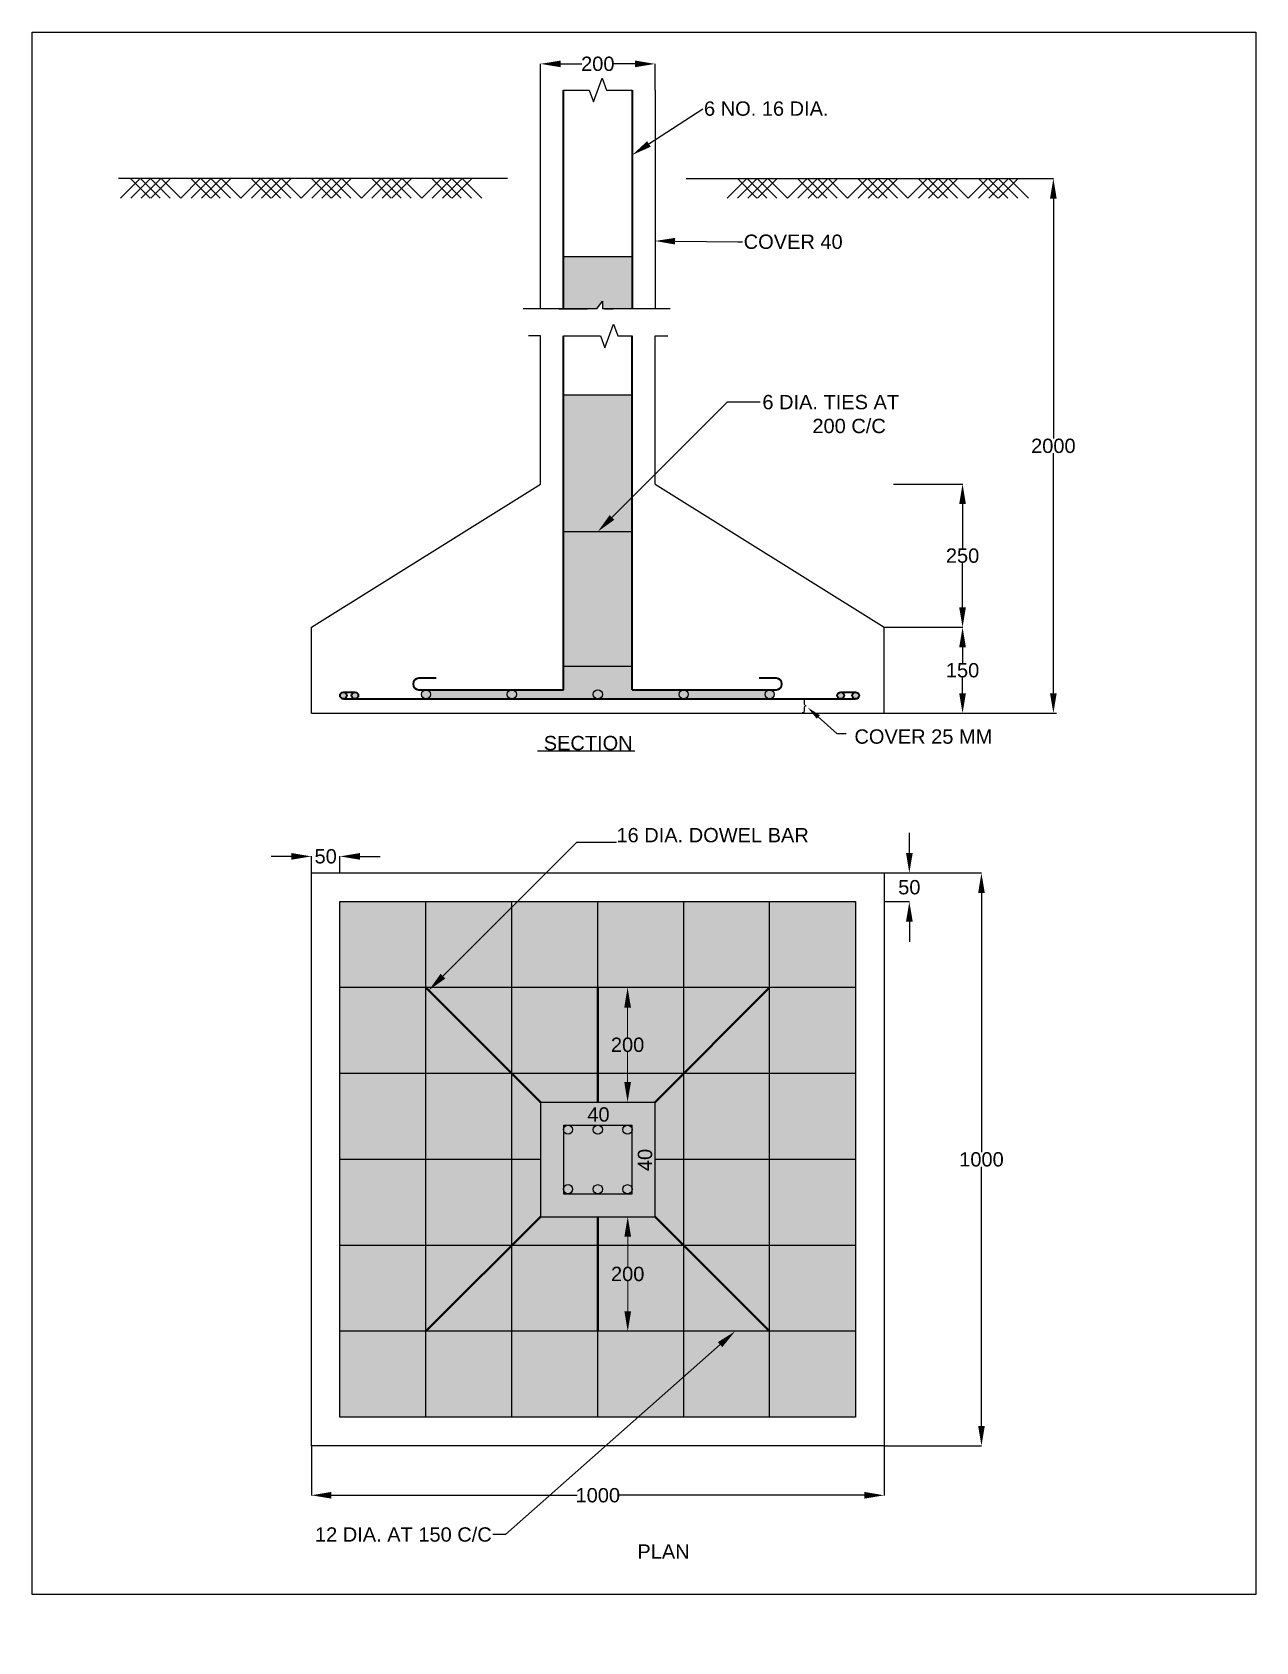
# Model space of a CAD drawing. Header units: millimetres. Extents: x 1688 to 3823, y 131 to 2941.
import ezdxf
from ezdxf import colors
from ezdxf.entities.mleader import LeaderData, LeaderLine
from ezdxf.math import Vec2, Vec3

# ---------------------------------------------------------------- set-up
doc = ezdxf.new("R2010")
doc.units = ezdxf.units.MM
doc.styles.get("Standard").update_dxf_attribs({"font": 'arial.ttf'})
doc.dimstyles.get("Standard").update_dxf_attribs({"dimtxt": 0.18, "dimasz": 4, "dimexe": 0.18, "dimexo": 0.0625, "dimgap": 0.09, "dimtad": 0, "dimtih": 1, "dimtoh": 1, "dimdec": 0, "dimzin": 0, "dimdsep": 46, "dimtxsty": 'Standard', "dimcen": 0.09, "dimadec": 0, "dimazin": 0, "dimtfac": 1, "dimtdec": 0, "dimtofl": 0, "dimtmove": 0, "dimatfit": 3, "dimfxl": 1, "dimtolj": 1, "dimtzin": 0, "dimarcsym": 0})

# ---------------------------------------------------------------- blocks, each defined once
blk = doc.blocks.new('*D1')
at = {"color": 0, "lineweight": -2, "transparency": 16777216}
for p, q in [((3174.9, 1473.1), (3344.7, 1473.1)), ((3344.5, 1438.1), (3344.5, 985.9)), ((3344.5, 508.1), (3344.5, 960.2)), ((3174.9, 473.1), (3344.7, 473.1))]:
    blk.add_line(p, q, dxfattribs=at)
at = {"color": 0, "transparency": 16777216}
for points in [[(3338.7, 1438.1), (3350.3, 1438.1), (3344.5, 1473.1)], [(3338.7, 508.1), (3350.3, 508.1), (3344.5, 473.1)]]:
    blk.add_solid(points, dxfattribs=at)
at = {"layer": 'Defpoints', "color": 0, "transparency": 16777216}
for p in [(3174.8, 1473.1), (3174.8, 473.1), (3344.5, 473.1)]:
    blk.add_point(p, dxfattribs=at)
at = {"color": 0, "transparency": 16777216, "insert": (3344.5, 973.1), "char_height": 25, "attachment_point": 5}
blk.add_mtext('\\A1;1000', dxfattribs=at)
blk = doc.blocks.new('*D2')
at = {"color": 0, "lineweight": -2, "transparency": 16777216}
for p, q in [((2174.8, 473), (2174.8, 386.8)), ((3174.8, 473), (3174.8, 386.8)), ((2209.8, 386.9), (2638.6, 386.9)), ((3139.8, 386.9), (2711, 386.9))]:
    blk.add_line(p, q, dxfattribs=at)
at = {"color": 0, "transparency": 16777216}
for points in [[(2209.8, 392.8), (2209.8, 381.1), (2174.8, 386.9)], [(3139.8, 392.8), (3139.8, 381.1), (3174.8, 386.9)]]:
    blk.add_solid(points, dxfattribs=at)
at = {"layer": 'Defpoints', "color": 0, "transparency": 16777216}
for p in [(2174.8, 473.1), (3174.8, 473.1), (3174.8, 386.9)]:
    blk.add_point(p, dxfattribs=at)
at = {"color": 0, "transparency": 16777216, "insert": (2674.8, 386.9), "char_height": 25, "attachment_point": 5}
blk.add_mtext('\\A1;1000', dxfattribs=at)
blk = doc.blocks.new('*D3')
at = {"color": 0, "lineweight": -2, "transparency": 16777216}
for p, q in [((2725.9, 1273.1), (2727, 1273.1)), ((2725.9, 1073.1), (2727, 1073.1))]:
    blk.add_line(p, q, dxfattribs=at)
at = {"color": 0, "lineweight": 13, "transparency": 16777216}
for p, q in [((2726.8, 1238.1), (2726.8, 1185.9)), ((2726.8, 1108.1), (2726.8, 1160.2))]:
    blk.add_line(p, q, dxfattribs=at)
at = {"color": 0, "transparency": 16777216}
for points in [[(2721, 1238.1), (2732.7, 1238.1), (2726.8, 1273.1)], [(2721, 1108.1), (2732.7, 1108.1), (2726.8, 1073.1)]]:
    blk.add_solid(points, dxfattribs=at)
at = {"layer": 'Defpoints', "color": 0, "transparency": 16777216}
for p in [(2725.8, 1273.1), (2725.8, 1073.1), (2726.8, 1073.1)]:
    blk.add_point(p, dxfattribs=at)
at = {"color": 0, "transparency": 16777216, "insert": (2726.8, 1173.1), "char_height": 25, "attachment_point": 5}
blk.add_mtext('\\A1;200', dxfattribs=at)
blk = doc.blocks.new('*D4')
at = {"color": 0, "lineweight": -2, "transparency": 16777216}
for p, q in [((2727.1, 873.1), (2727.2, 873.1)), ((2727.1, 673.1), (2727.2, 673.1))]:
    blk.add_line(p, q, dxfattribs=at)
at = {"color": 0, "lineweight": 13, "transparency": 16777216}
for p, q in [((2727, 838.1), (2727, 785.9)), ((2727, 708.1), (2727, 760.2))]:
    blk.add_line(p, q, dxfattribs=at)
at = {"color": 0, "transparency": 16777216}
for points in [[(2721.2, 838.1), (2732.9, 838.1), (2727, 873.1)], [(2721.2, 708.1), (2732.9, 708.1), (2727, 673.1)]]:
    blk.add_solid(points, dxfattribs=at)
at = {"layer": 'Defpoints', "color": 0, "transparency": 16777216}
for p in [(2727, 873.1), (2727, 673.1), (2727, 673.1)]:
    blk.add_point(p, dxfattribs=at)
at = {"color": 0, "transparency": 16777216, "insert": (2727, 773.1), "char_height": 25, "attachment_point": 5}
blk.add_mtext('\\A1;200', dxfattribs=at)
blk = doc.blocks.new('*D5')
at = {"color": 0, "lineweight": -2, "transparency": 16777216}
for p, q in [((2139.8, 1502), (2104.8, 1502)), ((2174.8, 1473.1), (2174.8, 1502.2)), ((2224.8, 1473.1), (2224.8, 1502.2)), ((2259.8, 1502), (2294.8, 1502))]:
    blk.add_line(p, q, dxfattribs=at)
at = {"color": 0, "transparency": 16777216}
for points in [[(2139.8, 1507.9), (2139.8, 1496.2), (2174.8, 1502)], [(2259.8, 1507.9), (2259.8, 1496.2), (2224.8, 1502)]]:
    blk.add_solid(points, dxfattribs=at)
at = {"layer": 'Defpoints', "color": 0, "transparency": 16777216}
for p in [(2224.8, 1502), (2174.8, 1473.1), (2224.8, 1473.1)]:
    blk.add_point(p, dxfattribs=at)
at = {"color": 0, "transparency": 16777216, "insert": (2199.8, 1502), "char_height": 25, "attachment_point": 5}
blk.add_mtext('\\A1;50', dxfattribs=at)
blk = doc.blocks.new('*D6')
at = {"color": 0, "lineweight": -2, "transparency": 16777216}
for p, q in [((3218.6, 1508.1), (3218.6, 1543.1)), ((3174.9, 1473.1), (3218.8, 1473.1)), ((3174.9, 1423.1), (3218.8, 1423.1)), ((3218.6, 1388.1), (3218.6, 1353.1))]:
    blk.add_line(p, q, dxfattribs=at)
at = {"color": 0, "transparency": 16777216}
for points in [[(3212.8, 1508.1), (3224.5, 1508.1), (3218.6, 1473.1)], [(3212.8, 1388.1), (3224.5, 1388.1), (3218.6, 1423.1)]]:
    blk.add_solid(points, dxfattribs=at)
at = {"layer": 'Defpoints', "color": 0, "transparency": 16777216}
for p in [(3174.8, 1473.1), (3174.8, 1423.1), (3218.6, 1423.1)]:
    blk.add_point(p, dxfattribs=at)
at = {"color": 0, "transparency": 16777216, "insert": (3218.6, 1448.1), "char_height": 25, "attachment_point": 5}
blk.add_mtext('\\A1;50', dxfattribs=at)
blk = doc.blocks.new('*D10')
at = {"color": 0, "lineweight": -2, "transparency": 16777216}
for p, q in [((2574.8, 2839.5), (2574.8, 2885.4)), ((2609.8, 2885.2), (2646.9, 2885.2)), ((2739.8, 2885.2), (2702.7, 2885.2)), ((2774.8, 2839.5), (2774.8, 2885.4))]:
    blk.add_line(p, q, dxfattribs=at)
at = {"color": 0, "transparency": 16777216}
for points in [[(2609.8, 2891), (2609.8, 2879.4), (2574.8, 2885.2)], [(2739.8, 2891), (2739.8, 2879.4), (2774.8, 2885.2)]]:
    blk.add_solid(points, dxfattribs=at)
at = {"layer": 'Defpoints', "color": 0, "transparency": 16777216}
for p in [(2774.8, 2885.2), (2574.8, 2839.4), (2774.8, 2839.4)]:
    blk.add_point(p, dxfattribs=at)
at = {"color": 0, "transparency": 16777216, "insert": (2674.8, 2885.2), "char_height": 25, "attachment_point": 5}
blk.add_mtext('\\A1;200', dxfattribs=at)
blk = doc.blocks.new('*D11')
at = {"color": 0, "lineweight": -2, "transparency": 16777216}
for p, q in [((3174.9, 1901.8), (3311.7, 1901.8)), ((3311.5, 1866.8), (3311.5, 1839.6)), ((3311.5, 1786.8), (3311.5, 1813.9)), ((3174.9, 1751.8), (3311.7, 1751.8))]:
    blk.add_line(p, q, dxfattribs=at)
at = {"color": 0, "transparency": 16777216}
for points in [[(3305.6, 1866.8), (3317.3, 1866.8), (3311.5, 1901.8)], [(3305.6, 1786.8), (3317.3, 1786.8), (3311.5, 1751.8)]]:
    blk.add_solid(points, dxfattribs=at)
at = {"layer": 'Defpoints', "color": 0, "transparency": 16777216}
for p in [(3174.8, 1901.8), (3311.5, 1901.8), (3174.8, 1751.8)]:
    blk.add_point(p, dxfattribs=at)
at = {"color": 0, "transparency": 16777216, "insert": (3311.5, 1826.8), "char_height": 25, "attachment_point": 5}
blk.add_mtext('\\A1;150', dxfattribs=at)
blk = doc.blocks.new('*D12')
at = {"color": 0, "lineweight": -2, "transparency": 16777216}
for p, q in [((3190.9, 2151.8), (3311.7, 2151.8)), ((3311.5, 2116.8), (3311.5, 2039.6)), ((3311.5, 1936.8), (3311.5, 2013.9)), ((3174.9, 1901.8), (3311.7, 1901.8))]:
    blk.add_line(p, q, dxfattribs=at)
at = {"color": 0, "transparency": 16777216}
for points in [[(3305.6, 2116.8), (3317.3, 2116.8), (3311.5, 2151.8)], [(3305.6, 1936.8), (3317.3, 1936.8), (3311.5, 1901.8)]]:
    blk.add_solid(points, dxfattribs=at)
at = {"layer": 'Defpoints', "color": 0, "transparency": 16777216}
for p in [(3190.8, 2151.8), (3311.5, 2151.8), (3174.8, 1901.8)]:
    blk.add_point(p, dxfattribs=at)
at = {"color": 0, "transparency": 16777216, "insert": (3311.5, 2026.8), "char_height": 25, "attachment_point": 5}
blk.add_mtext('\\A1;250', dxfattribs=at)
blk = doc.blocks.new('*D13')
at = {"color": 0, "lineweight": -2, "transparency": 16777216}
for p, q in [((3470, 2685), (3470.1, 2685)), ((3470, 2650), (3470, 2231.2)), ((3470, 1786.8), (3470, 2205.5)), ((3470, 1751.8), (3470.1, 1751.8))]:
    blk.add_line(p, q, dxfattribs=at)
at = {"color": 0, "transparency": 16777216}
for points in [[(3464.1, 2650), (3475.8, 2650), (3470, 2685)], [(3464.1, 1786.8), (3475.8, 1786.8), (3470, 1751.8)]]:
    blk.add_solid(points, dxfattribs=at)
at = {"layer": 'Defpoints', "color": 0, "transparency": 16777216}
for p in [(3470, 2685), (3470, 1751.8), (3470, 1751.8)]:
    blk.add_point(p, dxfattribs=at)
at = {"color": 0, "transparency": 16777216, "insert": (3470, 2218.4), "char_height": 25, "attachment_point": 5}
blk.add_mtext('\\A1;2000', dxfattribs=at)

msp = doc.modelspace()

# ---------------------------------------------------------------- hatches: boundary and pattern name
at = {"transparency": 33554470}
h = msp.add_hatch(color=9, dxfattribs=at)
h.dxf.hatch_style = 1
h.paths.add_polyline_path([(2734.8, 2549.2), (2614.8, 2549.2), (2614.8, 2457.6), (2656.6, 2457.6), (2673, 2457.6), (2683.2, 2471.1), (2683.2, 2457.6), (2734.8, 2457.6)])
h.paths.add_polyline_path([(2734.8, 2068.8), (2614.8, 2068.8), (2614.8, 1833.9), (2734.8, 1833.9)])
h.paths.add_polyline_path([(2734.8, 1833.9), (2614.8, 1833.9), (2614.8, 1792.8), (2524.8, 1792.8), (2524.8, 1776.8), (2824.8, 1776.8), (2824.8, 1792.8), (2734.8, 1792.8)])
h.paths.add_polyline_path([(2524.8, 1792.8), (2374.8, 1792.8), (2374.8, 1776.8), (2524.8, 1776.8)])
h.paths.add_polyline_path([(2974.8, 1792.8), (2824.8, 1792.8), (2824.8, 1776.8), (2974.8, 1776.8)])
h.paths.add_polyline_path([(3025.3, 1776.8), (3043.7, 1776.8), (3043.7, 1786.2), (3025.3, 1786.2)], flags=0)
at = {"transparency": 33554483}
h = msp.add_hatch(color=8, dxfattribs=at)
h.dxf.hatch_style = 1
h.paths.add_polyline_path([(2734.8, 2307.7), (2614.8, 2307.7), (2614.8, 2068.8), (2734.8, 2068.8)])
h.paths.add_polyline_path([(2734.8, 2549.2), (2614.8, 2549.2), (2614.8, 2457.6), (2673, 2457.6), (2683.2, 2471.1), (2683.2, 2457.6), (2734.8, 2457.6)])
h.paths.add_polyline_path([(2734.8, 2068.8), (2614.8, 2068.8), (2614.8, 1833.9), (2734.8, 1833.9)])
h.paths.add_polyline_path([(2734.8, 1833.9), (2614.8, 1833.9), (2614.8, 1792.8), (2524.8, 1792.8, -0.414214), (2532.8, 1784.8, -0.414214), (2524.8, 1776.8), (2674.8, 1776.8, -0.414214), (2666.8, 1784.8, -1), (2682.8, 1784.8, -0.414214), (2674.8, 1776.8), (2824.8, 1776.8, -0.414214), (2816.8, 1784.8, -0.414214), (2824.8, 1792.8), (2734.8, 1792.8)])
h.paths.add_polyline_path([(2966.8, 1784.8, -0.414214), (2974.8, 1792.8), (2824.8, 1792.8, -0.414214), (2832.8, 1784.8, -0.414214), (2824.8, 1776.8), (2974.8, 1776.8, -0.414214)])
h.paths.add_polyline_path([(2524.8, 1792.8), (2374.8, 1792.8, -0.414214), (2382.8, 1784.8, -0.414214), (2374.8, 1776.8), (2524.8, 1776.8, -0.414214), (2516.8, 1784.8, -0.414214)])
h = msp.add_hatch(color=8, dxfattribs=at)
h.dxf.hatch_style = 1
h.paths.add_polyline_path([(2734.8, 2307.7), (2614.8, 2307.7), (2614.8, 2068.8), (2734.8, 2068.8)])
at = {"lineweight": 35, "transparency": 33554687}
h = msp.add_hatch(color=7, dxfattribs=at)
h.dxf.hatch_style = 1
h.paths.add_polyline_path([(3092.8, 1782.8, 1), (3104.8, 1782.8, 1)])
h.paths.add_polyline_path([(3118.8, 1782.8, 1), (3130.8, 1782.8, 1)])
h.paths.add_polyline_path([(2244.8, 1782.8, 1), (2256.8, 1782.8, 1)])
h.paths.add_polyline_path([(2224.9, 1782.8, 1), (2236.9, 1782.8, 1)])
at = {"transparency": 33554687}
h = msp.add_hatch(color=256, dxfattribs=at)
h.dxf.hatch_style = 1
h.paths.add_polyline_path([(2614.9, 1025.1, 1), (2630.9, 1025.1, 1)])
h.paths.add_polyline_path([(2666.8, 1025.1, 1), (2682.8, 1025.1, 1)])
h.paths.add_polyline_path([(2718.6, 1025.1, 1), (2734.6, 1025.1, 1)])
h.paths.add_polyline_path([(2718.7, 921.1, 1), (2734.7, 921.1, 1)])
h.paths.add_polyline_path([(2666.8, 921.1, 1), (2682.8, 921.1, 1)])
h.paths.add_polyline_path([(2630.8, 921.2, 1), (2614.8, 921.2, 1)])
h.paths.add_polyline_path([(2682.8, 1784.8, 1), (2666.8, 1784.8, 1)])
h.paths.add_polyline_path([(2832.8, 1784.8, 1), (2816.8, 1784.8, 1)])
h.paths.add_polyline_path([(2966.8, 1784.8, 1), (2982.8, 1784.8, 1)])
h.paths.add_polyline_path([(2516.8, 1784.8, 1), (2532.8, 1784.8, 1)])
h.paths.add_polyline_path([(2366.8, 1784.8, 1), (2382.8, 1784.8, 1)])
at = {"transparency": 33554483}
h = msp.add_hatch(color=9, dxfattribs=at)
h.dxf.hatch_style = 1
h.paths.add_polyline_path([(2374.8, 1423.1), (2224.8, 1423.1), (2224.8, 1273.1), (2374.8, 1273.1)])
h.paths.add_polyline_path([(2524.8, 1423.1), (2374.8, 1423.1), (2374.8, 1273.1), (2524.8, 1273.1)])
h.paths.add_polyline_path([(2674.8, 1423.1), (2534.6, 1423.1), (2524.8, 1413.3), (2524.8, 1273.1), (2674.8, 1273.1)])
h.paths.add_polyline_path([(2824.8, 1423.1), (2674.8, 1423.1), (2674.8, 1273.1), (2824.8, 1273.1)])
h.paths.add_polyline_path([(2974.8, 1423.1), (2824.8, 1423.1), (2824.8, 1273.1), (2974.8, 1273.1)])
h.paths.add_polyline_path([(3124.8, 1423.1), (2974.8, 1423.1), (2974.8, 1273.1), (3124.8, 1273.1)])
h.paths.add_polyline_path([(3124.8, 1273.1), (2974.8, 1273.1), (2974.8, 1123.1), (3124.8, 1123.1)])
h.paths.add_polyline_path([(2974.8, 1273.1), (2824.8, 1123.1), (2974.8, 1123.1)], flags=17)
h.paths.add_polyline_path([(2974.8, 1273.1), (2824.8, 1273.1), (2824.8, 1123.1)])
h.paths.add_polyline_path([(2824.8, 1273.1), (2674.8, 1273.1), (2674.8, 1123.1), (2824.8, 1123.1)])
h.paths.add_polyline_path([(2674.8, 1273.1), (2524.8, 1273.1), (2524.8, 1123.1), (2674.8, 1123.1)])
h.paths.add_polyline_path([(2524.8, 1273.1), (2374.8, 1273.1), (2524.8, 1123.1)], flags=17)
h.paths.add_polyline_path([(2374.8, 1273.1), (2374.8, 1123.1), (2524.8, 1123.1)], flags=17)
h.paths.add_polyline_path([(2374.8, 1273.1), (2224.8, 1273.1), (2224.8, 1123.1), (2374.8, 1123.1)])
h.paths.add_polyline_path([(2374.8, 1123.1), (2224.8, 1123.1), (2224.8, 973.1), (2374.8, 973.1)])
h.paths.add_polyline_path([(2524.8, 1123.1), (2374.8, 1123.1), (2374.8, 973.1), (2524.8, 973.1)])
h.paths.add_polyline_path([(2574.8, 1073.1), (2524.8, 1123.1), (2524.8, 973.1), (2574.8, 973.1)])
h.paths.add_polyline_path([(2674.8, 1123.1), (2524.8, 1123.1), (2574.8, 1073.1), (2674.8, 1073.1)])
h.paths.add_polyline_path([(2774.8, 1073.1), (2574.8, 1073.1), (2574.8, 973.1), (2574.8, 873.1), (2774.8, 873.1)])
h.paths.add_polyline_path([(2734.8, 1033.1), (2734.8, 913.1), (2614.8, 913.1), (2614.8, 1033.1)], flags=0)
h.paths.add_polyline_path([(2734.8, 1033.1), (2614.8, 1033.1), (2614.8, 913.1), (2734.8, 913.1)], flags=16)
h.paths.add_polyline_path([(2824.8, 1123.1), (2774.8, 1073.1), (2774.8, 973.1), (2824.8, 973.1)])
h.paths.add_polyline_path([(2974.8, 1123.1), (2824.8, 1123.1), (2824.8, 973.1), (2974.8, 973.1)])
h.paths.add_polyline_path([(3124.8, 1123.1), (2974.8, 1123.1), (2974.8, 973.1), (3124.8, 973.1)])
h.paths.add_polyline_path([(3124.8, 973.1), (2974.8, 973.1), (2974.8, 823.1), (3124.8, 823.1)])
h.paths.add_polyline_path([(2974.8, 973.1), (2824.8, 973.1), (2824.8, 823.1), (2974.8, 823.1)])
h.paths.add_polyline_path([(2824.8, 973.1), (2774.8, 973.1), (2774.8, 873.1), (2824.8, 823.1)])
h.paths.add_polyline_path([(2774.8, 873.1), (2674.8, 873.1), (2674.8, 823.1), (2824.8, 823.1)])
h.paths.add_polyline_path([(2824.8, 1123.1), (2674.8, 1123.1), (2674.8, 1073.1), (2774.8, 1073.1)])
h.paths.add_polyline_path([(2574.8, 973.1), (2524.8, 973.1), (2524.8, 823.1), (2574.8, 873.1)])
h.paths.add_polyline_path([(2674.8, 873.1), (2574.8, 873.1), (2524.8, 823.1), (2674.8, 823.1)])
h.paths.add_polyline_path([(2524.8, 973.1), (2374.8, 973.1), (2374.8, 823.1), (2524.8, 823.1)])
h.paths.add_polyline_path([(2374.8, 973.1), (2224.8, 973.1), (2224.8, 823.1), (2374.8, 823.1)])
h.paths.add_polyline_path([(2374.8, 823.1), (2224.8, 823.1), (2224.8, 673.1), (2374.8, 673.1)])
h.paths.add_polyline_path([(2374.8, 673.1), (2224.8, 673.1), (2224.8, 523.1), (2374.8, 523.1)])
h.paths.add_polyline_path([(2524.8, 673.1), (2374.8, 673.1), (2374.8, 523.1), (2524.8, 523.1)])
h.paths.add_polyline_path([(2524.8, 823.1), (2374.8, 673.1), (2524.8, 673.1)], flags=17)
h.paths.add_polyline_path([(2524.8, 823.1), (2374.8, 823.1), (2374.8, 673.1)])
h.paths.add_polyline_path([(2674.8, 823.1), (2524.8, 823.1), (2524.8, 673.1), (2674.8, 673.1)])
h.paths.add_polyline_path([(2674.8, 673.1), (2524.8, 673.1), (2524.8, 523.1), (2674.8, 523.1)])
h.paths.add_polyline_path([(2824.8, 823.1), (2674.8, 823.1), (2674.8, 673.1), (2824.8, 673.1)])
h.paths.add_polyline_path([(2824.8, 673.1), (2674.8, 673.1), (2674.8, 523.1), (2745.1, 523.1), (2824.8, 593.7)])
h.paths.add_polyline_path([(2974.8, 673.1), (2824.8, 673.1), (2824.8, 593.7), (2824.8, 523.1), (2974.8, 523.1)])
h.paths.add_polyline_path([(2824.8, 593.7), (2745.1, 523.1), (2824.8, 523.1)], flags=0)
h.paths.add_polyline_path([(2824.8, 823.1), (2824.8, 673.1), (2974.8, 673.1)], flags=17)
h.paths.add_polyline_path([(2974.8, 823.1), (2824.8, 823.1), (2974.8, 673.1)])
h.paths.add_polyline_path([(3124.8, 823.1), (2974.8, 823.1), (2974.8, 673.1), (3124.8, 673.1)])
h.paths.add_polyline_path([(3124.8, 673.1), (2974.8, 673.1), (2974.8, 523.1), (3124.8, 523.1)])
h = msp.add_hatch(color=9, dxfattribs=at)
h.dxf.hatch_style = 1
h.paths.add_polyline_path([(2824.8, 593.7), (2745.1, 523.1), (2824.8, 523.1)])
h.paths.add_polyline_path([(2734.8, 1033.1), (2614.8, 1033.1), (2614.8, 913.1), (2734.8, 913.1)])
h = msp.add_hatch(color=8, dxfattribs=at)
h.dxf.hatch_style = 1
h.paths.add_polyline_path([(2718.6, 1025.1, -0.414214), (2726.6, 1033.1), (2674.8, 1033.1, -0.414214), (2682.8, 1025.1, -1), (2666.8, 1025.1, -0.414214), (2674.8, 1033.1), (2622.9, 1033.1, -0.414214), (2630.9, 1025.1, -1), (2614.9, 1025.1), (2614.8, 921.2, -0.999522), (2630.8, 921.2, -0.414214), (2622.8, 913.2), (2673.9, 913.1, -0.382681), (2666.8, 921.1, -1), (2682.8, 921.1, -0.414214), (2674.8, 913.1), (2726.7, 913.1, -0.414214), (2718.7, 921.1, -1), (2734.7, 921.1), (2734.6, 1025.1, -0.999744)])

# ---------------------------------------------------------------- linework, layer by layer
for p, q in [((2574.8, 2457.6), (2574.8, 2839.4)), ((2774.8, 2839.4), (2774.8, 2457.6)), ((2517.3, 2685), (1838.2, 2685)), ((1875.8, 2685), (1841.6, 2650.7)), ((1859.4, 2685), (1893.6, 2650.7)), ((1894.2, 2685), (1859.9, 2650.7)), ((1876.4, 2685), (1910.7, 2650.7)), ((1911.9, 2685), (1877.6, 2650.7)), ((1894.2, 2685), (1928.4, 2650.7)), ((1928.9, 2685), (1894.7, 2650.7)), ((1912.5, 2685), (1946.7, 2650.7)), ((1981, 2685), (1946.7, 2650.7)), ((1964.5, 2685), (1998.8, 2650.7)), ((1999.3, 2685), (1965.1, 2650.7)), ((1981.6, 2685), (2015.8, 2650.7)), ((2017.1, 2685), (1982.8, 2650.7)), ((1999.3, 2685), (2033.6, 2650.7)), ((2034.1, 2685), (1999.8, 2650.7)), ((2017.6, 2685), (2051.9, 2650.7)), ((2086.2, 2685), (2051.9, 2650.7)), ((2069.7, 2685), (2104, 2650.7)), ((2104.5, 2685), (2070.2, 2650.7)), ((2086.8, 2685), (2121, 2650.7)), ((2122.2, 2685), (2088, 2650.7)), ((2104.5, 2685), (2138.8, 2650.7)), ((2139.3, 2685), (2105, 2650.7)), ((2122.8, 2685), (2157.1, 2650.7)), ((2191.3, 2685), (2157.1, 2650.7)), ((2174.9, 2685), (2209.2, 2650.7)), ((2209.7, 2685), (2175.4, 2650.7)), ((2191.9, 2685), (2226.2, 2650.7)), ((2227.4, 2685), (2193.2, 2650.7)), ((2209.7, 2685), (2243.9, 2650.7)), ((2244.5, 2685), (2210.2, 2650.7)), ((2228, 2685), (2262.3, 2650.7)), ((2296.5, 2685), (2262.3, 2650.7)), ((2280.1, 2685), (2314.3, 2650.7)), ((2314.8, 2685), (2280.6, 2650.7)), ((2297.1, 2685), (2331.4, 2650.7)), ((2332.6, 2685), (2298.3, 2650.7)), ((2314.8, 2685), (2349.1, 2650.7)), ((2349.6, 2685), (2315.4, 2650.7)), ((2333.2, 2685), (2367.4, 2650.7)), ((2401.7, 2685), (2367.4, 2650.7)), ((2385.2, 2685), (2419.5, 2650.7)), ((2420, 2685), (2385.8, 2650.7)), ((2402.3, 2685), (2436.5, 2650.7)), ((2437.8, 2685), (2403.5, 2650.7)), ((2420, 2685), (2454.3, 2650.7)), ((2454.8, 2685), (2420.5, 2650.7)), ((2438.3, 2685), (2472.6, 2650.7)), ((2829.1, 2685), (3470, 2685)), ((2934.8, 2685), (2900.6, 2650.7)), ((2918.4, 2685), (2952.6, 2650.7)), ((2953.2, 2685), (2918.9, 2650.7)), ((2935.4, 2685), (2969.7, 2650.7)), ((2970.9, 2685), (2936.6, 2650.7)), ((2953.2, 2685), (2987.4, 2650.7)), ((2987.9, 2685), (2953.7, 2650.7)), ((2971.5, 2685), (3005.7, 2650.7)), ((3040, 2685), (3005.7, 2650.7)), ((3023.5, 2685), (3057.8, 2650.7)), ((3058.3, 2685), (3024.1, 2650.7)), ((3040.6, 2685), (3074.8, 2650.7)), ((3076.1, 2685), (3041.8, 2650.7)), ((3058.3, 2685), (3092.6, 2650.7)), ((3093.1, 2685), (3058.8, 2650.7)), ((3076.7, 2685), (3110.9, 2650.7)), ((3145.2, 2685), (3110.9, 2650.7)), ((3128.7, 2685), (3163, 2650.7)), ((3163.5, 2685), (3129.2, 2650.7)), ((3145.8, 2685), (3180, 2650.7)), ((3181.2, 2685), (3147, 2650.7)), ((3163.5, 2685), (3197.8, 2650.7)), ((3198.3, 2685), (3164, 2650.7)), ((3181.8, 2685), (3216.1, 2650.7)), ((3250.4, 2685), (3216.1, 2650.7)), ((3233.9, 2685), (3268.2, 2650.7)), ((3268.7, 2685), (3234.4, 2650.7)), ((3250.9, 2685), (3285.2, 2650.7)), ((3286.4, 2685), (3252.2, 2650.7)), ((3268.7, 2685), (3302.9, 2650.7)), ((3303.5, 2685), (3269.2, 2650.7)), ((3287, 2685), (3321.3, 2650.7)), ((3355.5, 2685), (3321.3, 2650.7)), ((3339.1, 2685), (3373.3, 2650.7)), ((3373.8, 2685), (3339.6, 2650.7)), ((3356.1, 2685), (3390.4, 2650.7)), ((3391.6, 2685), (3357.3, 2650.7)), ((3373.8, 2685), (3408.1, 2650.7)), ((3408.6, 2685), (3374.4, 2650.7)), ((3392.2, 2685), (3426.4, 2650.7)), ((2614.8, 2549.2), (2734.8, 2549.2)), ((2673, 2457.6), (2544.6, 2457.6)), ((2673, 2457.6), (2683.2, 2471.1)), ((2683.2, 2471.1), (2683.2, 2457.6)), ((2801.3, 2457.6), (2683.2, 2457.6)), ((2574.8, 2410.4), (2553.6, 2410.4)), ((2574.8, 2151.8), (2574.8, 2410.4)), ((2774.8, 2410.4), (2797.3, 2410.4)), ((2774.8, 2151.8), (2774.8, 2410.4)), ((2614.8, 2307.7), (2734.8, 2307.7)), ((2174.8, 1901.8), (2574.8, 2151.8)), ((2774.8, 2151.8), (3174.8, 1901.8)), ((2614.8, 2068.8), (2734.8, 2068.8)), ((2174.8, 1751.8), (2174.8, 1901.8)), ((3174.8, 1751.8), (3174.8, 1901.8)), ((2614.8, 1833.9), (2734.8, 1833.9)), ((2174.8, 1751.8), (3174.8, 1751.8)), ((3311.7, 1751.8), (3475.7, 1751.8)), ((3092.2, 1716.5), (3108.4, 1716.5)), ((2569.3, 1686.4), (2739.5, 1686.4)), ((2224.8, 1423.1), (3124.8, 1423.1)), ((2224.8, 523.1), (2224.8, 1423.1)), ((2374.8, 523.1), (2374.8, 1423.1)), ((2524.8, 523.1), (2524.8, 1423.1)), ((2674.8, 1273.1), (2674.8, 1423.1)), ((2824.8, 523.1), (2824.8, 1423.1)), ((2974.8, 523.1), (2974.8, 1423.1)), ((3124.8, 1423.1), (3124.8, 523.1)), ((3124.8, 1273.1), (2224.8, 1273.1)), ((3124.8, 1123.1), (2224.8, 1123.1)), ((2574.8, 1073.1), (2574.8, 873.1)), ((2574.8, 1073.1), (2774.8, 1073.1)), ((2774.8, 873.1), (2774.8, 1073.1)), ((2614.8, 1033.1), (2614.8, 913.1)), ((2614.8, 1033.1), (2734.8, 1033.1)), ((2734.8, 913.1), (2734.8, 1033.1)), ((2574.8, 973.1), (2224.8, 973.1)), ((3124.8, 973.1), (2774.8, 973.1)), ((2614.8, 913.1), (2734.8, 913.1)), ((2574.8, 873.1), (2774.8, 873.1)), ((3124.8, 823.1), (2224.8, 823.1)), ((3124.8, 823.1), (2224.8, 823.1)), ((3124.8, 673.1), (2224.8, 673.1)), ((2674.8, 523.1), (2674.8, 673.1)), ((3124.8, 523.1), (2224.8, 523.1))]:
    msp.add_line(p, q)
at = {"lineweight": 35}
for p, q in [((2614.8, 2457.6), (2614.8, 2839.4)), ((2734.8, 2839.4), (2734.8, 2457.6)), ((2614.8, 1792.8), (2614.8, 2410.4)), ((2734.8, 1792.8), (2734.8, 2410.4)), ((2392.4, 1812.8), (2362.3, 1812.8)), ((2986.3, 1812.8), (2956.2, 1812.8)), ((2230.9, 1788.8), (2250.8, 1788.8)), ((2230.9, 1776.8), (3124.8, 1776.8)), ((2362.3, 1792.8), (2614.8, 1792.8)), ((2734.8, 1792.8), (2986.3, 1792.8)), ((3098.8, 1788.8), (3124.8, 1788.8))]:
    msp.add_line(p, q, dxfattribs=at)
at = {"linetype": 'Continuous'}
for p, q in [((2607.6, 2457.6), (2656.6, 2457.6)), ((2686.6, 2457.6), (2701.6, 2457.6))]:
    msp.add_line(p, q, dxfattribs=at)
at = {"lineweight": 40}
for p, q in [((2574.8, 1073.1), (2374.8, 1273.1)), ((2674.8, 1273.1), (2674.8, 1073.1)), ((2774.8, 1073.1), (2974.8, 1273.1)), ((2574.8, 873.1), (2374.8, 673.1)), ((2674.8, 673.1), (2674.8, 873.1)), ((2774.8, 873.1), (2974.8, 673.1))]:
    msp.add_line(p, q, dxfattribs=at)
for points in [[(1687.5, 2940.5), (3823.4, 2940.5), (3823.4, 213.5), (1687.5, 213.5)], [(2174.8, 1473.1), (3174.8, 1473.1), (3174.8, 473.1), (2174.8, 473.1)]]:
    msp.add_lwpolyline(points, close=True)
at = {"linetype": 'Continuous'}
for points in [[(2614.8, 2839.4), (2659.8, 2839.4), (2667.3, 2818.8), (2682.3, 2860), (2689.8, 2839.4), (2734.8, 2839.4)], [(2614.8, 2410.4), (2679.5, 2410.4), (2687, 2389.8), (2702, 2431), (2709.5, 2410.4), (2734.8, 2410.4)]]:
    msp.add_lwpolyline(points, dxfattribs=at)
at = {"lineweight": 35}
for centre in [(2230.9, 1782.8), (2250.8, 1782.8), (3098.8, 1782.8), (3124.8, 1782.8)]:
    msp.add_circle(centre, 6, dxfattribs=at)
for centre, radius in [((2374.8, 1784.8), 8), ((2524.8, 1784.8), 8), ((2674.8, 1784.8), 8), ((2824.8, 1784.8), 8), ((2974.8, 1784.8), 8), ((2622.9, 1025.1), 8), ((2674.8, 1025.1), 8), ((2726.6, 1025.1), 8), ((2622.8, 921.2), 8), ((2674.8, 921.1), 8), ((2726.7, 921.1), 8), ((2575, 873.3), 0.2)]:
    msp.add_circle(centre, radius)
for centre, start, end in [((2362.3, 1802.8), 90, 270), ((2986.3, 1802.8), 270, 90)]:
    msp.add_arc(centre, 10, start, end, dxfattribs=at)

# ---------------------------------------------------------------- texts
for s, p in [('16 DIA. DOWEL BAR', (2707.4, 1526.6)), ('40', (2656.5, 1039.1))]:
    msp.add_text(s, height=25).set_placement(p)
msp.add_text('40', height=25, rotation=90).set_placement((2769.6, 952.7))
at = {"attachment_point": 1}
for s, width, insert, char_height in [('6 DIA. TIES AT^J         200 C/C', 299.194, (2962.1, 2307.4), 25), ('\\}', 37.867, (3030.7, 1776.8), 19), ('COVER 25 MM', 260.956, (3122.8, 1723.7), 25), ('SECTION', 233.002, (2580.4, 1712.3), 25), ('PLAN', 176.192, (2743.9, 301.2), 25)]:
    msp.add_mtext_dynamic_manual_height_columns(s, width=width, gutter_width=1318, heights=[0], dxfattribs=dict(at, insert=insert, char_height=char_height))

# ---------------------------------------------------------------- dimensions: what is measured, and where the dimension line sits
for base, p1, p2, picture, middle in [((2774.8, 2885.2), (2574.8, 2839.4), (2774.8, 2839.4), '*D10', (2674.8, 2885.2)), ((2224.8, 1502), (2174.8, 1473.1), (2224.8, 1473.1), '*D5', (2199.8, 1502)), ((3174.8, 386.9), (2174.8, 473.1), (3174.8, 473.1), '*D2', (2674.8, 386.9))]:
    dim = msp.add_linear_dim(base=base, p1=p1, p2=p2, dimstyle='Standard', override={"dimtxt": 25, "dimasz": 35})
    dim.commit()
    dim.dimension.update_dxf_attribs({"geometry": picture, "text_midpoint": middle})
dim = msp.add_linear_dim(base=(3470, 1751.8), p1=(3470, 2685), p2=(3470, 1751.8), angle=90, text='2000', dimstyle='Standard', override={"dimtxt": 25, "dimasz": 35})
dim.commit()
dim.dimension.update_dxf_attribs({"geometry": '*D13', "text_midpoint": (3470, 2218.4)})
for base, p1, p2, override, picture, middle in [((3311.5, 2151.8), (3174.8, 1901.8), (3190.8, 2151.8), {"dimtxt": 25, "dimasz": 35, "dimtmove": 1}, '*D12', (3311.5, 2026.8)), ((3311.5, 1901.8), (3174.8, 1751.8), (3174.8, 1901.8), {"dimtxt": 25, "dimasz": 35}, '*D11', (3311.5, 1826.8)), ((3218.6, 1423.1), (3174.8, 1473.1), (3174.8, 1423.1), {"dimtxt": 25, "dimasz": 35}, '*D6', (3218.6, 1448.1)), ((3344.5, 473.1), (3174.8, 1473.1), (3174.8, 473.1), {"dimtxt": 25, "dimasz": 35}, '*D1', (3344.5, 973.1)), ((2726.8, 1073.1), (2725.8, 1273.1), (2725.8, 1073.1), {"dimtxt": 25, "dimasz": 35, "dimlwd": 13}, '*D3', (2726.8, 1173.1)), ((2727, 673.1), (2727, 873.1), (2727, 673.1), {"dimtxt": 25, "dimasz": 35, "dimlwd": 13}, '*D4', (2727, 773.1))]:
    dim = msp.add_linear_dim(base=base, p1=p1, p2=p2, angle=90, dimstyle='Standard', override=override)
    dim.commit()
    dim.dimension.update_dxf_attribs({"geometry": picture, "text_midpoint": middle})

# ---------------------------------------------------------------- leaders
ml = msp.add_multileader_mtext('Standard')
ml.set_content('6 NO. 16 DIA.', color=256)
ml.set_leader_properties()
ml.build(insert=Vec2(0, 0))
ml.multileader.update_dxf_attribs({"has_dogleg": 0, "arrow_head_size": 35})
ctx = ml.context
ctx.base_point, ctx.char_height, ctx.arrow_head_size, ctx.plane_origin = Vec3(2858.2, 2807), 25, 35, Vec3(2734.8, 2726.2)
notes = []
notes.append((ctx, [(0, (1, 1, 0), (2850.2, 2807), (1, 0), 8, [(0, [(2734.8, 2726.2)], 0, [])])]))
ctx.mtext.insert, ctx.mtext.flow_direction = Vec3(2860.2, 2819.7), 5
ml = msp.add_multileader_mtext('Standard')
ml.set_content('COVER 40', color=256)
ml.set_leader_properties()
ml.build(insert=Vec2(0, 0))
ml.multileader.update_dxf_attribs({"arrow_head_size": 35})
ctx = ml.context
ctx.base_point, ctx.char_height, ctx.arrow_head_size, ctx.plane_origin = Vec3(2927.5, 2574.6), 25, 35, Vec3(2774.8, 2576.1)
notes.append((ctx, [(0, (1, 1, 0), (2919.5, 2574.6), (1, 0), 8, [(0, [(2774.8, 2576.1)], 0, [])])]))
ctx.mtext.insert, ctx.mtext.flow_direction = Vec3(2929.5, 2587.3), 5
ml = msp.add_multileader_mtext('Standard')
ml.set_content('', color=256)
ml.set_leader_properties()
ml.build(insert=Vec2(0, 0))
ml.multileader.update_dxf_attribs({"arrow_head_size": 35})
ctx = ml.context
ctx.base_point, ctx.arrow_head_size, ctx.plane_origin = Vec3(2958.5, 2295.4), 35, Vec3(2674.8, 2068.8)
notes.append((ctx, [(0, (1, 1, 0), (2901.4, 2295.4), (1, 0), 57.1, [(0, [(2674.8, 2068.8)], 0, [])])]))
ctx.mtext.insert, ctx.mtext.flow_direction = Vec3(2960.5, 2297.4), 5
ml = msp.add_multileader_mtext('Standard')
ml.set_content('', color=256)
ml.set_leader_properties()
ml.build(insert=Vec2(0, 0))
ml.multileader.update_dxf_attribs({"arrow_head_size": 25})
ctx = ml.context
ctx.base_point, ctx.arrow_head_size, ctx.plane_origin = Vec3(3100.2, 1716.5), 25, Vec3(3045.9, 1764.2)
notes.append((ctx, [(0, (1, 1, 0), (3092.2, 1716.5), (1, 0), 8, [(0, [(3041, 1762)], 0, [])])]))
ctx.mtext.insert, ctx.mtext.flow_direction = Vec3(3102.2, 1718.5), 5
ml = msp.add_multileader_mtext('Standard')
ml.set_content('', color=256)
ml.set_leader_properties()
ml.build(insert=Vec2(0, 0))
ml.multileader.update_dxf_attribs({"arrow_head_size": 35})
ctx = ml.context
ctx.base_point, ctx.arrow_head_size, ctx.plane_origin = Vec3(2707.4, 1526.6), 35, Vec3(2379.7, 1268.2)
notes.append((ctx, [(0, (1, 1, 0), (2638.1, 1526.6), (1, 0), 69.3, [(0, [(2379.7, 1268.2)], 0, [])])]))
ctx.mtext.insert, ctx.mtext.flow_direction = Vec3(2709.4, 1528.6), 5
ml = msp.add_multileader_mtext('Standard')
ml.set_content('12 DIA. AT 150 C/C', color=256)
ml.set_leader_properties()
ml.build(insert=Vec2(0, 0))
ml.multileader.update_dxf_attribs({"arrow_head_size": 35})
ctx = ml.context
ctx.base_point, ctx.char_height, ctx.arrow_head_size, ctx.plane_origin = Vec3(2184.3, 318.3), 25, 35, Vec3(2914.5, 673.1)
ctx.text_align_type = 2
notes.append((ctx, [(0, (1, 1, 0), (2513.9, 318.3), (-1, 0), 22.2, [(0, [(2914.5, 673.1)], 0, [])])]))
ctx.mtext.insert, ctx.mtext.alignment, ctx.mtext.flow_direction = Vec3(2489.7, 331), 3, 5
for ctx, leaders in notes:
    for number, flags, end, landing, length, lines in leaders:
        leader = LeaderData()
        leader.index, (leader.has_last_leader_line, leader.has_dogleg_vector, leader.attachment_direction) = number, flags
        leader.last_leader_point, leader.dogleg_vector, leader.dogleg_length = Vec3(end), Vec3(landing), length
        for number, points, colour, breaks in lines:
            line = LeaderLine()
            line.index, line.vertices, line.color, line.breaks = number, Vec3.list(points), colors.encode_raw_color(colour), breaks
            leader.lines.append(line)
        ctx.leaders.append(leader)

doc.saveas('drawing.dxf')
